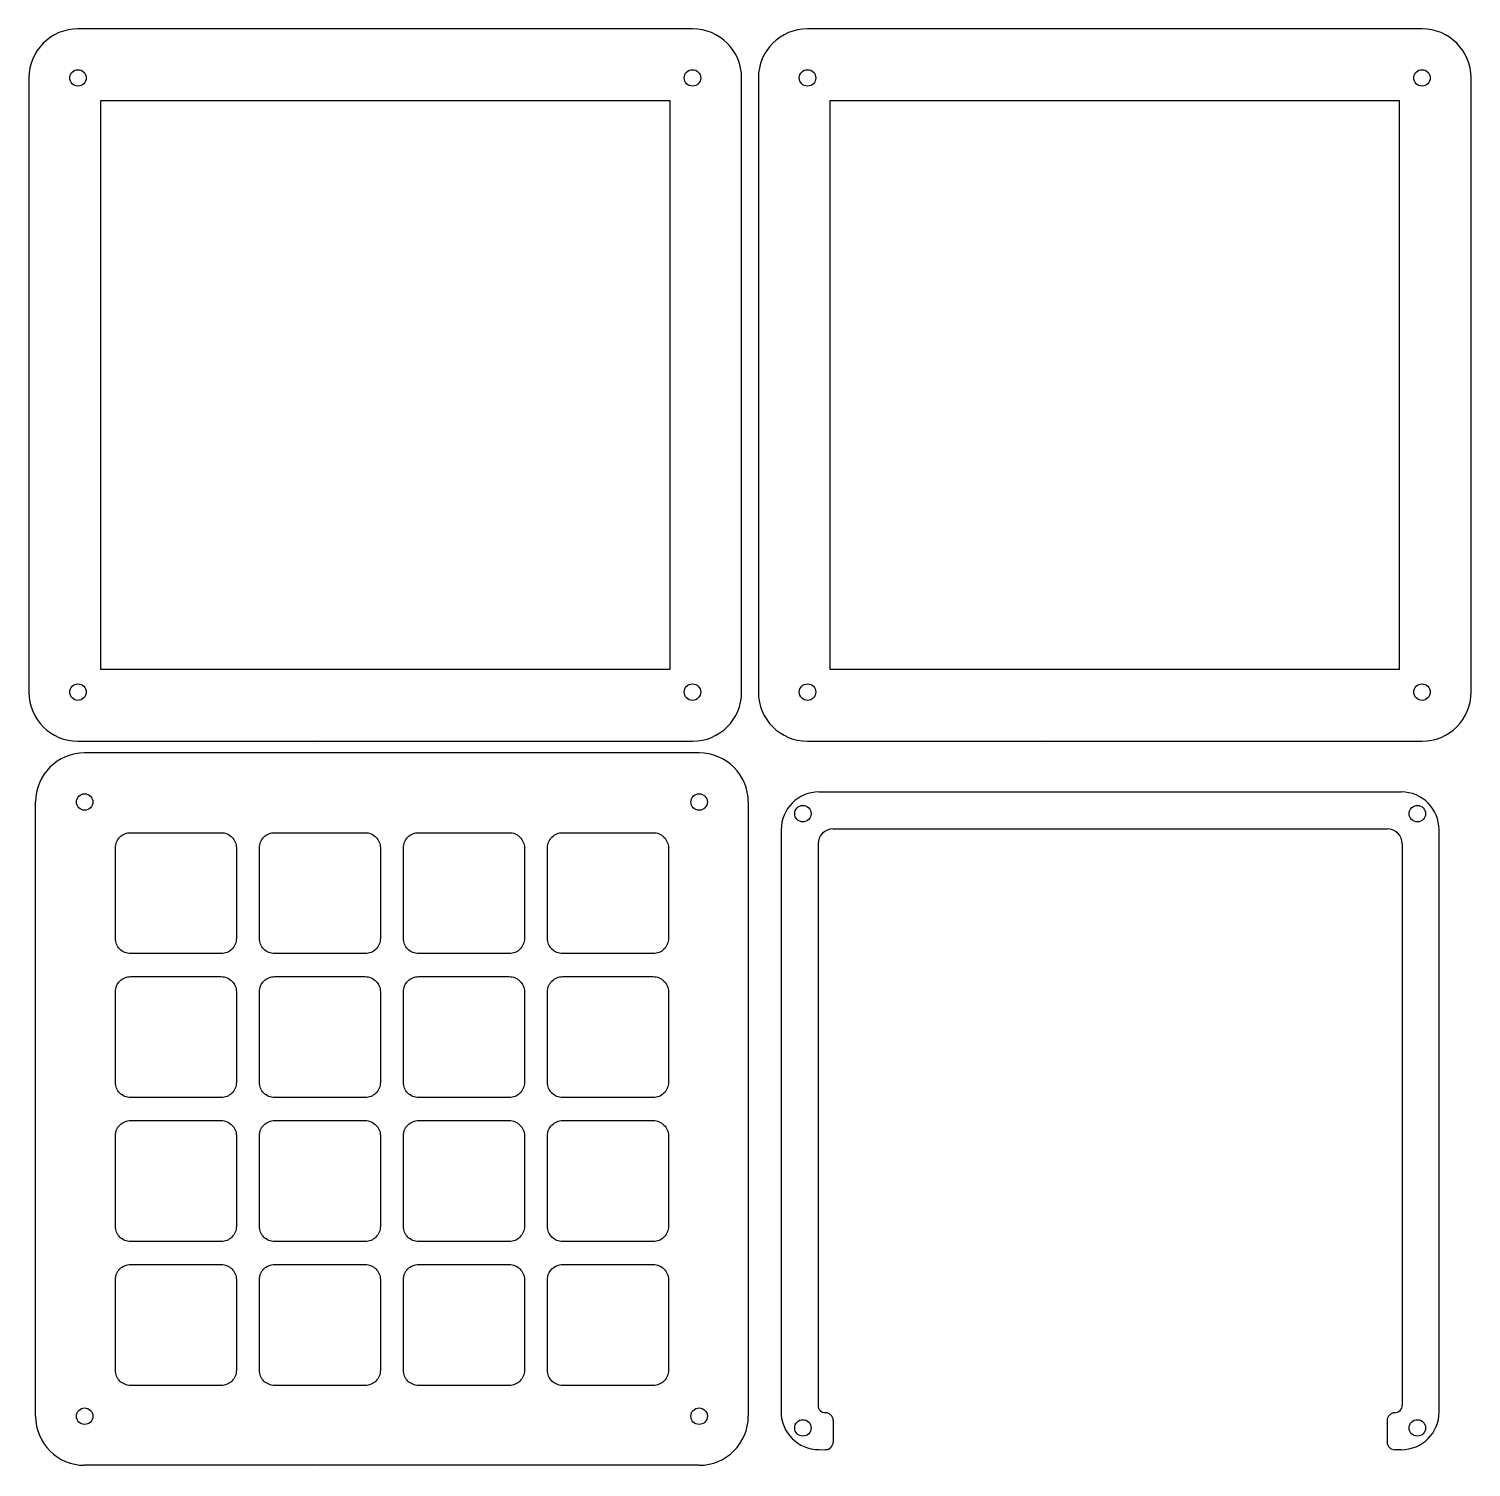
# Model space of a CAD drawing. Header units: inches. Extents: x 3 to 194, y 2 to 193.
import ezdxf

# ---------------------------------------------------------------- set-up
doc = ezdxf.new("R2010")
doc.units = ezdxf.units.IN
doc.header["$MEASUREMENT"] = 0

msp = doc.modelspace()

# ---------------------------------------------------------------- linework, layer by layer
for p, q in [((90.78, 192.53), (9.5, 192.53)), ((187.28, 192.53), (106, 192.53)), ((3, 186.03), (3, 104.75)), ((97.28, 104.75), (97.28, 186.03)), ((99.5, 186.03), (99.5, 104.75)), ((193.78, 104.75), (193.78, 186.03)), ((12.5, 107.75), (12.5, 183.03)), ((12.5, 183.03), (87.78, 183.03)), ((87.78, 183.03), (87.78, 107.75)), ((109, 107.75), (109, 183.03)), ((109, 183.03), (184.28, 183.03)), ((184.28, 183.03), (184.28, 107.75)), ((87.78, 107.75), (12.5, 107.75)), ((184.28, 107.75), (109, 107.75)), ((9.5, 98.25), (90.78, 98.25)), ((40.62, 98), (40.62, 98)), ((106, 98.25), (187.28, 98.25)), ((137.12, 98), (137.12, 98)), ((91.66, 96.71), (10.38, 96.71)), ((3.88, 8.93), (3.88, 90.21)), ((98.16, 90.21), (98.16, 8.93)), ((107.51, 91.54), (184.54, 91.54)), ((102.51, 86.54), (102.51, 9.18)), ((109.39, 86.66), (182.67, 86.66)), ((189.55, 9.5), (189.54, 86.54)), ((107.39, 84.66), (107.39, 10.38)), ((184.67, 84.66), (184.67, 10.38)), ((109.39, 8.38), (109.39, 5.51)), ((182.67, 8.38), (182.67, 5.5)), ((107.5, 4.51), (108.39, 4.5)), ((184.55, 4.5), (183.67, 4.5)), ((91.66, 2.43), (10.38, 2.43)), ((41.5, 2.19), (41.5, 2.19))]:
    msp.add_line(p, q)
for points in [[(16.45, 86.15), (28.45, 86.15, -0.414214), (30.45, 84.15), (30.45, 72.15, -0.414214), (28.45, 70.15), (16.45, 70.15, -0.414214), (14.45, 72.15), (14.45, 84.15, -0.414214)], [(35.5, 86.15), (47.5, 86.15, -0.414214), (49.5, 84.15), (49.5, 72.15, -0.414214), (47.5, 70.15), (35.5, 70.15, -0.414214), (33.5, 72.15), (33.5, 84.15, -0.414214)], [(54.55, 86.15), (66.55, 86.15, -0.414214), (68.55, 84.15), (68.55, 72.15, -0.414214), (66.55, 70.15), (54.55, 70.15, -0.414214), (52.55, 72.15), (52.55, 84.15, -0.414214)], [(73.6, 86.15), (85.6, 86.15, -0.414214), (87.6, 84.15), (87.6, 72.15, -0.414214), (85.6, 70.15), (73.6, 70.15, -0.414214), (71.6, 72.15), (71.6, 84.15, -0.414214)], [(16.45, 67.1), (28.45, 67.1, -0.414214), (30.45, 65.1), (30.45, 53.1, -0.414214), (28.45, 51.1), (16.45, 51.1, -0.414214), (14.45, 53.1), (14.45, 65.1, -0.414214)], [(35.5, 67.1), (47.5, 67.1, -0.414214), (49.5, 65.1), (49.5, 53.1, -0.414214), (47.5, 51.1), (35.5, 51.1, -0.414214), (33.5, 53.1), (33.5, 65.1, -0.414214)], [(54.55, 67.1), (66.55, 67.1, -0.414214), (68.55, 65.1), (68.55, 53.1, -0.414214), (66.55, 51.1), (54.55, 51.1, -0.414214), (52.55, 53.1), (52.55, 65.1, -0.414214)], [(73.6, 67.1), (85.6, 67.1, -0.414214), (87.6, 65.1), (87.6, 53.1, -0.414214), (85.6, 51.1), (73.6, 51.1, -0.414214), (73.6, 51.1, -0.414214), (71.6, 53.1), (71.6, 65.1, -0.414214)], [(16.45, 48.05), (28.45, 48.05, -0.414214), (30.45, 46.05), (30.45, 34.05, -0.414214), (28.45, 32.05), (16.45, 32.05, -0.414214), (14.45, 34.05), (14.45, 46.05, -0.414214)], [(35.5, 48.05), (47.5, 48.05, -0.414214), (49.5, 46.05), (49.5, 34.05, -0.414214), (47.5, 32.05), (35.5, 32.05, -0.414214), (33.5, 34.05), (33.5, 46.05, -0.414214)], [(54.55, 48.05), (66.55, 48.05, -0.414214), (68.55, 46.05), (68.55, 34.05, -0.414214), (66.55, 32.05), (54.55, 32.05, -0.414214), (52.55, 34.05), (52.55, 46.05, -0.414214)], [(73.6, 48.05), (85.6, 48.05, -0.414214), (87.6, 46.05), (87.6, 34.05, -0.414214), (85.6, 32.05), (73.6, 32.05, -0.414214), (71.6, 34.05), (71.6, 46.05, -0.414214)], [(16.45, 29), (28.45, 29, -0.414214), (30.45, 27), (30.45, 15, -0.414214), (28.45, 13), (16.45, 13, -0.414214), (14.45, 15), (14.45, 27, -0.414214)], [(35.5, 29), (47.5, 29, -0.414214), (49.5, 27), (49.5, 15, -0.414214), (47.5, 13), (35.5, 13, -0.414214), (33.5, 15), (33.5, 27, -0.414214)], [(54.55, 29), (66.55, 29, -0.414214), (68.55, 27), (68.55, 15, -0.414214), (66.55, 13), (54.55, 13, -0.414214), (52.55, 15), (52.55, 27, -0.414214)], [(73.6, 29), (85.6, 29, -0.414214), (87.6, 27), (87.6, 15, -0.414214), (85.6, 13), (73.6, 13, -0.414214), (71.6, 15), (71.6, 27, -0.414214)]]:
    msp.add_lwpolyline(points, format="xyb", close=True)
for centre in [(9.5, 186.03), (90.78, 186.03), (106, 186.03), (187.28, 186.03), (9.5, 104.75), (90.78, 104.75), (106, 104.75), (187.28, 104.75), (10.38, 90.21), (91.66, 90.21), (105.39, 88.66), (186.67, 88.66), (10.38, 8.93), (91.66, 8.93), (105.39, 7.38), (186.67, 7.38)]:
    msp.add_circle(centre, 1.09)
for centre, radius, start, end in [((9.5, 186.03), 6.5, 90, 180), ((90.78, 186.03), 6.5, 0, 90), ((106, 186.03), 6.5, 90, 180), ((187.28, 186.03), 6.5, 0, 90), ((9.5, 104.75), 6.5, 180, 270), ((90.78, 104.75), 6.5, 270, 0), ((106, 104.75), 6.5, 180, 270), ((187.28, 104.75), 6.5, 270, 0), ((10.38, 90.21), 6.5, 90, 180), ((91.66, 90.21), 6.5, 0, 90), ((107.51, 86.54), 5, 90, 180), ((184.54, 86.54), 5, 0, 90), ((109.39, 84.66), 2, 90, 180), ((182.67, 84.66), 2, 0, 90), ((108.39, 10.38), 1, 180, 270), ((183.67, 10.38), 1, 270, 0), ((10.38, 8.93), 6.5, 180, 270), ((91.66, 8.93), 6.5, 270, 0), ((107.5, 9.51), 5, 180, 270), ((108.39, 8.38), 1, 360, 90), ((183.67, 8.38), 1, 90, 180), ((184.55, 9.5), 5, 270, 0), ((108.39, 5.51), 1, 270, 0), ((183.67, 5.5), 1, 180, 270)]:
    msp.add_arc(centre, radius, start, end)

doc.saveas('drawing.dxf')
